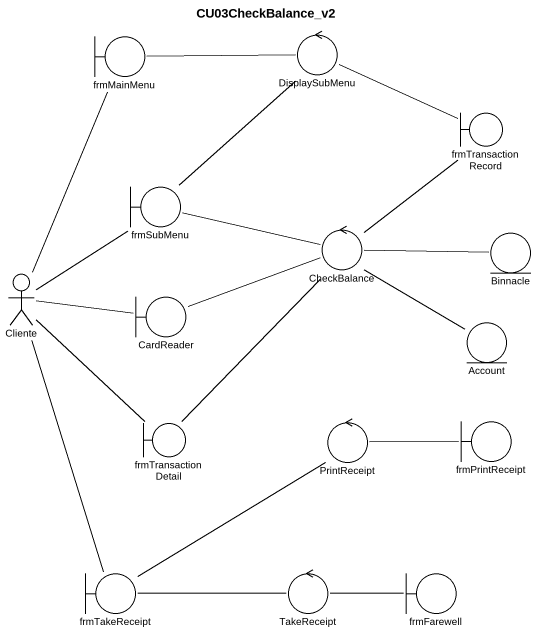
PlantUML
@startuml
title CU03CheckBalance_v2
boundary frmMainMenu
control DisplaySubMenu
boundary frmTransactionRecord
boundary frmSubMenu
control CheckBalance
entity Binnacle
actor Cliente
boundary CardReader
entity Account
boundary frmTransactionDetail
control PrintReceipt
boundary frmPrintReceipt
boundary frmTakeReceipt
control TakeReceipt
boundary frmFarewell
frmMainMenu -right- DisplaySubMenu
DisplaySubMenu -right- frmTransactionRecord
frmTransactionRecord -- CheckBalance
frmSubMenu -up- DisplaySubMenu
frmSubMenu -right- CheckBalance
CheckBalance -right- Binnacle
CheckBalance -- Account
CheckBalance -- frmTransactionDetail
Cliente -up- frmMainMenu
Cliente -up- frmSubMenu
Cliente -right- CardReader
Cliente -- frmTransactionDetail
Cliente -- frmTakeReceipt
CardReader -right- CheckBalance
PrintReceipt -right- frmPrintReceipt
PrintReceipt -- frmTakeReceipt
TakeReceipt -left- frmTakeReceipt
TakeReceipt -right- frmFarewell
@enduml
